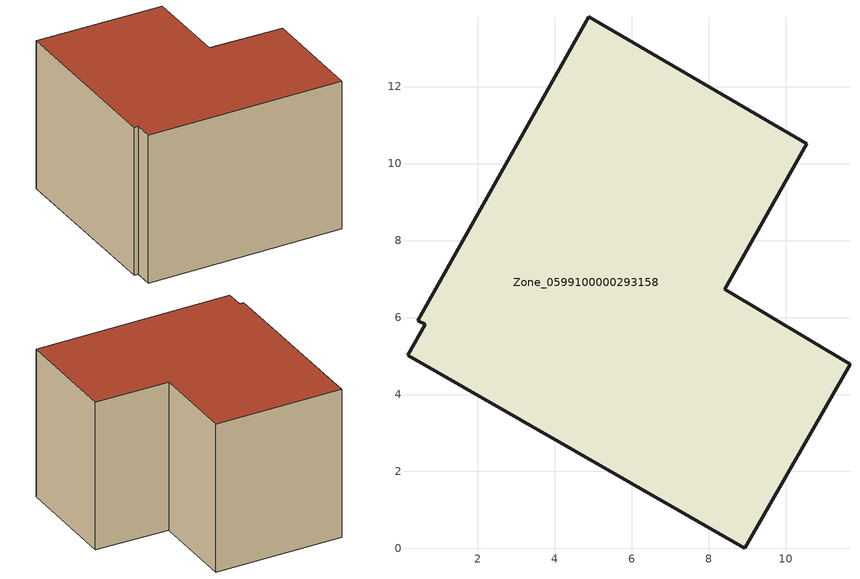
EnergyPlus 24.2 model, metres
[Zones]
Zone_0599100000293158
 floor ground (C_G): 4.88,13.82 10.55,10.52 8.41,6.73 11.67,4.79 8.93,0 0.17,5.02 0.64,5.83 0.45,5.92 z0
 wall outside (C_F): 10.55,10.52 4.88,13.82 0.45,5.92 0.64,5.83 0.17,5.02 8.93,0 11.67,4.79 8.41,6.73 10.55,10.52 z0:7.79
 roof outside (C_R): 0.64,5.83 0.17,5.02 8.93,0 11.67,4.79 8.41,6.73 10.55,10.52 4.88,13.82 0.45,5.92 z7.79
[BUILDING]
Pand.0599100000293158: North Axis=0; Terrain=City; Loads Convergence Tolerance Value=0.04; Temperature Convergence Tolerance Value=0.4; Solar Distribution=FullExterior; Maximum Number of Warmup Days=25; Minimum Number of Warmup Days=1
[Site:Location]
Rotterdam.The.Hague.AP_ZH_NLD Design_Conditions: Latitude=51.96; Longitude=4.45; Time Zone=1; Elevation=-4.5
[SITE:GROUNDTEMPERATURE:BUILDINGSURFACE]
18, 18, 18, 18, 18, 18, 18, 18, 18, 18, 18, 18
[MATERIAL] Thermal Absorptance=0.9; Solar Absorptance=0.7; Visible Absorptance=0.7
Name | Roughness | Thickness | Conductivity | Density | Specific Heat
G.D.1965 | MediumSmooth | 0.15 | 1 | 540 | 1210
F.D.1965 | Rough | 0.3 | 0.857143 | 1920 | 840
R.D.1965 | MediumRough | 0.2 | 0.08 | 1500 | 1000
[CONSTRUCTION]
C_G: G.D.1965
C_F: F.D.1965
C_R: R.D.1965
[ZONE]
Zone_0599100000293158: Type=1; Multiplier=1; Ceiling Height=Autocalculate; Volume=Autocalculate; Floor Area=autocalculate; Part of Total Floor Area=Yes
[ZONEINFILTRATION:DESIGNFLOWRATE]
Infil_Zone_0599100000293158: Zone or ZoneList or Space or SpaceList=Zone_0599100000293158; Schedule=AlwaysOn; Design Flow Rate Calculation Method=Flow/Area; Flow Rate per Floor Area=0.0042; Constant Term Coefficient=1; Temperature Term Coefficient=0; Velocity Term Coefficient=0; Velocity Squared Term Coefficient=0
[HVACTEMPLATE:ZONE:IDEALLOADSAIRSYSTEM]
Zone_0599100000293158: Maximum Heating Supply Air Temperature=50; Minimum Cooling Supply Air Temperature=13; Maximum Heating Supply Air Humidity Ratio=0.0156; Minimum Cooling Supply Air Humidity Ratio=0.0077; Heating Limit=NoLimit; Cooling Limit=NoLimit; Dehumidification Control Type=ConstantSensibleHeatRatio; Cooling Sensible Heat Ratio=0.7; Dehumidification Setpoint=60; Humidification Control Type=None; Humidification Setpoint=30; Outdoor Air Method=None; Outdoor Air Flow Rate per Person=0.00944; Outdoor Air Flow Rate per Zone Floor Area=0; Outdoor Air Flow Rate per Zone=0; Demand Controlled Ventilation Type=None; Outdoor Air Economizer Type=NoEconomizer; Heat Recovery Type=None; Sensible Heat Recovery Effectiveness=0.7; Latent Heat Recovery Effectiveness=0.65
[ZONECONTROL:THERMOSTAT]
ThermostatControl_Zone_0599100000293158: Zone or ZoneList=Zone_0599100000293158; Control Type Schedule=DualSetpointControlType; Control 1=Thermostat_Zone_0599100000293158; Temperature Difference Between Cutout And Setpoint=0
[THERMOSTATSETPOINT:DUALSETPOINT]
Thermostat_Zone_0599100000293158: Heating Setpoint Temperature Schedule=HeatingSetpoint_Zone_0599100000293158; Cooling Setpoint Temperature Schedule=CoolingSetpoint_Zone_0599100000293158
[SCHEDULE:COMPACT]
HeatingSetpoint_Zone_0599100000293158: Through: 12/31, For: AllDays, Until: 24:00, 21
CoolingSetpoint_Zone_0599100000293158: Through: 12/31, For: AllDays, Until: 24:00, 24
DualSetpointControlType: Through: 12/31, For: AllDays, Until: 24:00, 4
AlwaysOn: Through: 12/31, For: AllDays, Until: 24:00, 1
